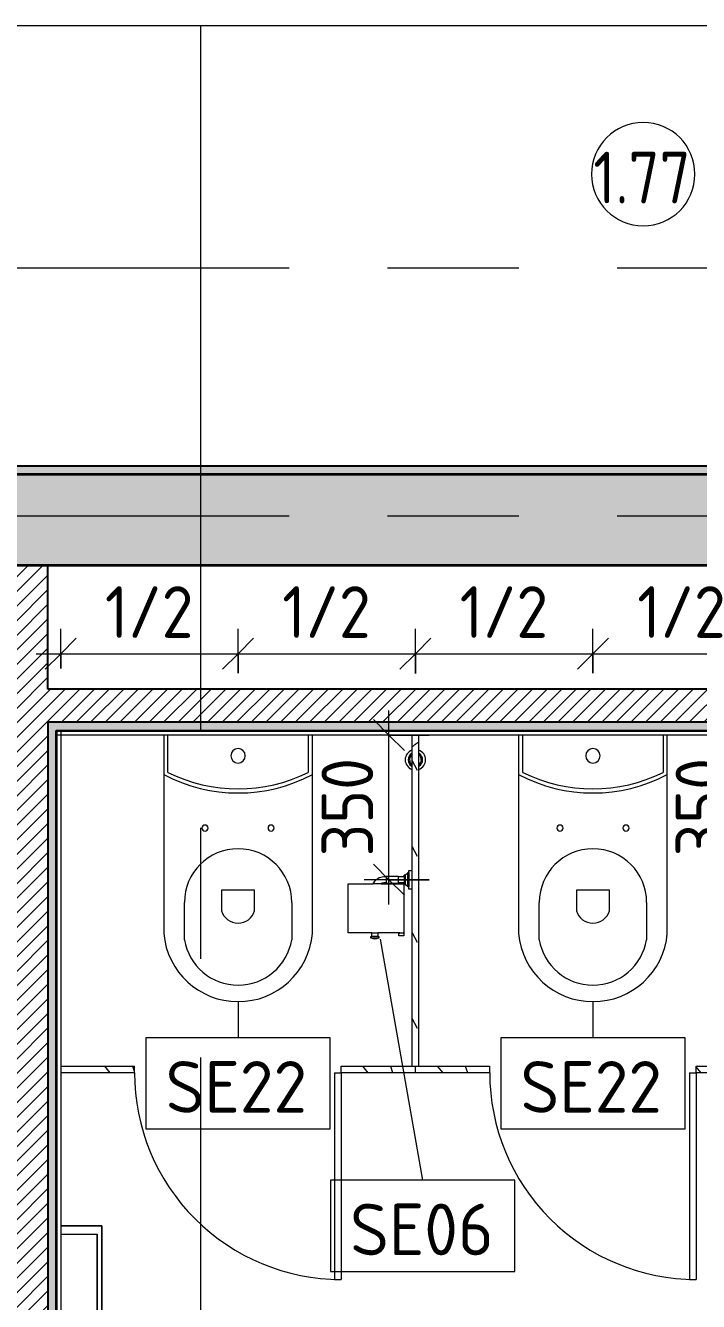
# Model space of a CAD drawing. Header units: millimetres. Extents: x 54725 to 263872, y -8553 to 29614.
# Drawn here: x 95791 to 97420, y 8598 to 11686 of the extents above; entities that cross this region are included whole.
import ezdxf

# ---------------------------------------------------------------- set-up
doc = ezdxf.new("R2010")
doc.units = ezdxf.units.MM
doc.linetypes.add('Осевая', pattern=[1587.5, 317.5, -238.125, 793.75, -238.125])
for name, color, linetype, lineweight in [('A-ANNO-DIMS', 7, 'Continuous', 9), ('A-ANNO-DIMS-50', 7, 'Continuous', 9), ('A-AREA-IDEN', 7, 'Continuous', 9), ('A-DETL-GENF', 7, 'Continuous', 9), ('A-DOOR', 7, 'Continuous', 9), ('A-GENM', 7, 'Continuous', 9), ('I-FURN', 7, 'Continuous', 9), ('I-WALL', 7, 'Continuous', 9), ('P-SANR-FIXT-IDEN', 7, 'Continuous', 9), ('Оси', 7, 'Continuous', 9), ('Оси-2', 7, 'Осевая', 9)]:
    doc.layers.add(name, color=color, linetype=linetype, lineweight=lineweight)
for name, color, linetype, lineweight, true_color in [('A-DETL-GENF-1', 7, 'Continuous', 9, 0x4994b4), ('A-WALL-1', 7, 'Continuous', 35, 0x3c3c3c), ('A-WALL-3', 7, 'Continuous', 25, 0x3c3c3c), ('A-WALL-FNSH-2', 7, 'Continuous', 15, 0x3c3c3c), ('P-SANR-FIXT-1', 7, 'Continuous', 15, 0x4994b4)]:
    doc.layers.add(name, color=color, linetype=linetype, lineweight=lineweight, true_color=true_color)
doc.styles.add('GOST Common', font='GOST_Common.ttf', dxfattribs={"height": 125})
doc.styles.add('GOST Common_1', font='GOST_Common.ttf', dxfattribs={"width": 0.9, "height": 125})
doc.styles.add('ISOCPEUR', font='isocpeur.ttf', dxfattribs={"width": 0.9, "height": 125})
doc.dimstyles.new('ISO-2_5_0_9К_БОЛЬШОЙ', dxfattribs={"dimscale": 304.8, "dimtxt": 124.497647, "dimasz": 0.246063, "dimexe": 0.19685, "dimexo": 0.492126, "dimgap": 0, "dimtad": 1, "dimdec": 0, "dimrnd": 10, "dimzin": 0, "dimdsep": 46, "dimtxsty": 'ISOCPEUR', "dimblk1": 'OBLIQUE', "dimblk2": 'OBLIQUE', "dimsah": 1, "dimcen": 0.09, "dimdle": 0.19685, "dimazin": 0, "dimtfac": 1, "dimtdec": 4, "dimtix": 1, "dimtmove": 0, "dimatfit": 3, "dimfxl": 1, "dimtvp": 1, "dimtolj": 1, "dimtzin": 0, "dimarcsym": 2})
pattern_1 = [(45, (1555.134, 0), (-17.6776695, 17.6776695), [])]
pattern_2 = [(288.435, (95195.355, 9160), (208.250902, -416.49961), [79.025, -579.519]), (319.399, (95220.345, 9085.03), (1249.5049425, -1041.2430683), [38.399, -1881.571]), (316.848, (95041.25, 9060.04), (3123.769422, -2915.4788923), [91.346, -4475.934]), (289.983, (95107.89, 8997.565), (624.746965, -1666.001328), [48.75, -2388.754]), (270, (95124.55, 9160), (208.25, -208.25), [41.65, -166.6]), (298.443, (95124.55, 9118.35), (-1457.75313005, 2707.24838793), [113.682, -5570.435]), (264.289, (95178.695, 9018.39), (208.2636477, 1874.2483835), [41.858, -2051.029]), (309.806, (95174.53, 8976.74), (-833.007541, 1041.2439595), [32.53, -1593.955])]
pattern_3 = [(0, (1555.134, 0), (60.96, 15.24), [5.029, -40.691, 5.029, -40.691, -243.84]), (0, (1555.134, 0), (60.96, 15.24), [-91.44, 5.029, -86.411, 5.029, -40.691, -106.68]), (0, (1555.134, 0), (60.96, 15.24), [-228.6, 5.029, -25.451, 5.029, -71.171]), (120, (1577.994, 7.62), (-43.6782272, 45.1729086), [5.029, -40.691, 5.029, -40.691, -243.84]), (120, (1577.994, 7.62), (-43.6782272, 45.1729086), [-91.44, 5.029, -86.411, 5.029, -40.691, -106.68]), (120, (1577.994, 7.62), (-43.6782272, 45.1729086), [-228.6, 5.029, -25.451, 5.029, -71.171]), (240, (1585.614, 38.1), (-17.2817728, -60.4129086), [5.029, -40.691, 5.029, -40.691, -243.84]), (240, (1585.614, 38.1), (-17.2817728, -60.4129086), [-91.44, 5.029, -86.411, 5.029, -40.691, -106.68]), (240, (1585.614, 38.1), (-17.2817728, -60.4129086), [-228.6, 5.029, -25.451, 5.029, -71.171])]
pattern_4 = [(288.435, (96055.355, 9160), (208.250902, -416.49961), [79.025, -579.519]), (319.399, (96080.345, 9085.03), (1249.5049425, -1041.2430683), [38.399, -1881.571]), (316.848, (95901.25, 9060.04), (3123.769422, -2915.4788923), [91.346, -4475.934]), (289.983, (95967.89, 8997.565), (624.746965, -1666.001328), [48.75, -2388.754]), (270, (95984.55, 9160), (208.25, -208.25), [41.65, -166.6]), (298.443, (95984.55, 9118.35), (-1457.75313005, 2707.24838793), [113.682, -5570.435]), (264.289, (96038.695, 9018.39), (208.2636477, 1874.2483835), [41.858, -2051.029]), (309.806, (96034.53, 8976.74), (-833.007541, 1041.2439595), [32.53, -1593.955])]

# ---------------------------------------------------------------- blocks, each defined once
blk = doc.blocks.new('131_Сантехническая перегородка_Дверь 5 - СД-1-30835617-Фрагмент 1_11_ Групповая ячейка')
at = {"layer": 'A-DOOR'}
h = blk.add_hatch(dxfattribs=at)
h.set_pattern_fill('FP_42', color=256, style=0, pattern_type=2)
h.set_pattern_definition(pattern_2)
h.paths.add_polyline_path([(750, 8), (750, -8), (928.5, -8), (928.5, 8)])
at = {"layer": 'A-GENM'}
h = blk.add_hatch(dxfattribs=at)
h.set_pattern_fill('FP_42', color=256, style=0, pattern_type=2)
h.set_pattern_definition(pattern_2)
h.paths.add_polyline_path([(70, 8), (70, -8), (250, -8), (250, 8)])
at = {"layer": 'A-DOOR'}
for p, q in [((266, 508), (250, 508)), ((250, 8), (250, 508)), ((266, 8), (266, 508)), ((266, 8), (250, 8))]:
    blk.add_line(p, q, dxfattribs=at)
blk.add_arc((250, 8), 500, 360, 90, dxfattribs=at)
at = {"layer": 'A-GENM'}
for p, q in [((70, 8), (250, 8)), ((70, 8), (70, -8)), ((250, 8), (250, -8)), ((750, 8), (928.5, 8)), ((750, 8), (750, -8)), ((250, -8), (70, -8)), ((928.5, -8), (750, -8))]:
    blk.add_line(p, q, dxfattribs=at)
blk = doc.blocks.new('Вешалка - 1_25-V59-Фрагмент 1_11_ Групповая ячейка')
at = {"layer": 'I-FURN'}
for p, q in [((340.3, 55), (-350, 55)), ((-350, 55), (-350, -44)), ((-350, -44), (-350, 55)), ((-350, 55), (340.3, 55)), ((-330.4, -44), (-330.4, 44.4)), ((-330.4, -44), (-330.4, 44.4)), ((-330.4, 44.4), (330.2, 44.4)), ((330.2, 44.4), (-330.4, 44.4)), ((330.2, 44.4), (330.2, -44.1)), ((330.2, -44.1), (330.2, 44.4))]:
    blk.add_line(p, q, dxfattribs=at)
blk = doc.blocks.new('WC Seat_2 with Cistern-Wall Based - SE22-33487382-Фрагмент 1_11_ Групповая ячейка')
at = {"layer": 'P-SANR-FIXT-1'}
for p, q in [((-5, 410.5), (-5, 500.5)), ((255, 500.5), (255, 410.5)), ((-55, 485.5), (-55, 100.5)), ((305, 100.5), (305, 485.5)), ((85, 430.5), (85, 380.5)), ((165, 380.5), (165, 430.5)), ((85, 380.5), (165, 380.5)), ((-55, 100.5), (-55, 5.5)), ((-45, 5.5), (-45, 95.6)), ((295, 95.6), (295, 5.5)), ((305, 5.5), (305, 100.5))]:
    blk.add_line(p, q, dxfattribs=at)
for centre, radius, start, end in [((125, 469.8), 180.7, 4.9791, 175.0209), ((125, 478.7), 131.8, 9.5273, 170.4727), ((125, 418.8), 41.7, 16.2602, 163.7398), ((125, 410.5), 130, 180, 360), ((45, 230.5), 7.5, 0, 180), ((45, 230.5), 7.5, 180, 360), ((205, 230.5), 7.5, 0, 180), ((205, 230.5), 7.5, 180, 360), ((125, -237), 382.5, 61.9275, 118.0725), ((125, -247), 382.5, 63.6122, 116.3878), ((125, 55.5), 17.5, 0, 180), ((125, 55.5), 17.5, 180, 360)]:
    blk.add_arc(centre, radius, start, end, dxfattribs=at)
blk = doc.blocks.new('131_Сантехническая перегородка_Дверь 5 - СД-1-V70-Фрагмент 1_11_ Групповая ячейка')
at = {"layer": 'A-DOOR'}
h = blk.add_hatch(dxfattribs=at)
h.set_pattern_fill('FP_43', color=256, style=0, pattern_type=2)
h.set_pattern_definition(pattern_4)
h.paths.add_polyline_path([(930, 8), (750, 8), (750, -8), (930, -8)])
at = {"layer": 'A-GENM'}
h = blk.add_hatch(dxfattribs=at)
h.set_pattern_fill('FP_43', color=256, style=0, pattern_type=2)
h.set_pattern_definition(pattern_4)
h.paths.add_polyline_path([(250, 8), (70, 8), (70, -8), (250, -8)])
at = {"layer": 'A-DOOR'}
for p, q in [((266, 508), (250, 508)), ((250, 8), (250, 508)), ((266, 8), (266, 508)), ((266, 8), (250, 8))]:
    blk.add_line(p, q, dxfattribs=at)
blk.add_arc((250, 8), 500, 360, 90, dxfattribs=at)
at = {"layer": 'A-GENM'}
for p, q in [((70, 8), (250, 8)), ((70, 8), (70, -8)), ((250, 8), (250, -8)), ((750, 8), (930, 8)), ((750, 8), (750, -8)), ((930, 8), (930, -8)), ((250, -8), (70, -8)), ((930, -8), (750, -8))]:
    blk.add_line(p, q, dxfattribs=at)
blk = doc.blocks.new('FP_76-Фрагмент 1_11_ Групповая ячейка')
at = {"layer": 'A-GENM'}
for p, q in [((0, 8), (0, -8)), ((15.9, 8), (16.8, 6.7)), ((16.8, 6.7), (17.7, 5.3)), ((17.7, 5.3), (18.6, 4)), ((18.6, 4), (19.5, 2.7)), ((19.5, 2.7), (20.4, 1.3)), ((20.4, 1.3), (21.3, 0)), ((21.3, 0), (22.3, -1.3)), ((22.3, -1.3), (23.3, -2.7)), ((23.3, -2.7), (24.3, -4)), ((24.3, -4), (25.3, -5.3)), ((25.3, -5.3), (26.3, -6.7)), ((26.3, -6.7), (27.3, -8))]:
    blk.add_line(p, q, dxfattribs=at)
blk = doc.blocks.new('131_Сантехническая перегородка 6 - СП-1-V75-Фрагмент 1_11_ Групповая ячейка')
at = {"layer": 'A-GENM'}
h = blk.add_hatch(dxfattribs=at)
h.set_pattern_fill('FP_47', color=256, style=0, pattern_type=2)
h.set_pattern_definition([(198.435, (9968, -95125.355), (-416.49961, -208.250902), [79.025, -579.519]), (229.399, (9893.03, -95150.345), (-1041.2430683, -1249.5049425), [38.399, -1881.571]), (226.848, (9868.04, -94971.25), (-2915.4788923, -3123.769422), [91.346, -4475.934]), (199.983, (9805.565, -95037.89), (-1666.001328, -624.746965), [48.75, -2388.754]), (180, (9968, -95054.55), (-208.25, -208.25), [41.65, -166.6]), (208.443, (9926.35, -95054.55), (2707.24838793, 1457.75313005), [113.682, -5570.435]), (174.289, (9826.39, -95108.695), (1874.2483835, -208.2636477), [41.858, -2051.029]), (219.806, (9784.74, -95104.53), (1041.2439595, 833.007541), [32.53, -1593.955])])
h.paths.add_polyline_path([(800, 0), (800, 8), (50, 8), (50, -8), (800, -8)])
for p, q in [((0, 8), (50, 8)), ((50, 8), (800, 8)), ((50, -8), (0, -8)), ((800, -8), (50, -8))]:
    blk.add_line(p, q, dxfattribs=at)
at = {"layer": 'A-GENM', "flags": 128}
for points in [[(71.5, 8), (62.7, 14.5), (51.9, 13.4), (45.9, 8)], [(45.9, -8), (54.7, -14.5), (65.5, -13.4), (71.5, -8)]]:
    blk.add_lwpolyline(points, dxfattribs=at)
at = {"layer": 'A-GENM'}
for radius, start, end in [(24.6, 19.9113, 160.0887), (17.6, 28.9731, 151.0269), (15.1, 126.8617, 139.5341), (15.1, 78.8699, 82.6459), (15.1, 40.4659, 53.124), (24.6, 199.9113, 340.0887), (17.6, 208.9731, 331.0269), (15.1, 220.4659, 233.124), (15.1, 258.8699, 262.6459), (15.1, 306.8617, 319.5341)]:
    blk.add_arc((58.7, 0), radius, start, end, dxfattribs=at)
blk.add_blockref('FP_76-Фрагмент 1_11_ Групповая ячейка', (0, 0), dxfattribs=at)
blk = doc.blocks.new('Sanitary_Toilet-Accessories_Gessi_Wall-mounted-paper-roll-holder-65449 - Chrome-30913797-Фрагмент 1_11_ Групповая ячейка')
at = {"layer": 'A-DETL-GENF-1'}
for p, q in [((95158.9, 9633.3), (95160.3, 9634.8)), ((95160.3, 9634.8), (95161, 9636.5)), ((95161, 9601.5), (95161, 9636.5)), ((95161, 9636.5), (95163.5, 9636.5)), ((95163.5, 9636.5), (95163.5, 9641.5)), ((95163.5, 9641.5), (95171.5, 9641.5)), ((95163.5, 9636.5), (95163.5, 9601.5)), ((95016.8, 9607.9), (95016.9, 9609.5)), ((95016.8, 9491.8), (95016.8, 9607.9)), ((95016.9, 9609.5), (95077.1, 9609.5)), ((95077.1, 9609.5), (95082.6, 9617.9)), ((95096.6, 9609.5), (95077.1, 9609.5)), ((95082.6, 9617.9), (95092.2, 9624.3)), ((95092.2, 9624.3), (95103.5, 9626.5)), ((95098, 9610.4), (95096.6, 9609.5)), ((95096.6, 9609.5), (95141.8, 9609.5)), ((95103.5, 9611.5), (95098, 9610.4)), ((95103.5, 9626.5), (95109, 9626.5)), ((95109, 9611.5), (95103.5, 9611.5)), ((95109, 9626.5), (95109, 9628)), ((95109, 9628), (95139, 9628)), ((95109, 9626.5), (95109, 9611.5)), ((95109, 9610), (95109, 9611.5)), ((95139, 9610), (95109, 9610)), ((95139, 9628), (95139, 9626.5)), ((95139, 9611.5), (95139, 9626.5)), ((95139, 9626.5), (95152.5, 9626.5)), ((95141.8, 9611.5), (95139, 9611.5)), ((95139, 9611.5), (95139, 9610)), ((95149.8, 9611.5), (95141.8, 9611.5)), ((95141.8, 9609.5), (95141.8, 9611.5)), ((95141.8, 9609.5), (95149.8, 9609.5)), ((95152.5, 9611.5), (95149.8, 9611.5)), ((95149.8, 9611.5), (95149.8, 9609.5)), ((95149.8, 9609.5), (95151.8, 9609.5)), ((95151.8, 9609.5), (95151.8, 9490.5)), ((95152.5, 9626.5), (95152.5, 9630)), ((95152.5, 9630), (95155, 9630)), ((95152.5, 9628), (95152.5, 9609.5)), ((95152.5, 9608), (95152.5, 9611.5)), ((95155, 9608), (95152.5, 9608)), ((95155, 9632), (95157, 9632.3)), ((95155, 9630), (95155, 9632)), ((95155, 9630), (95155, 9608)), ((95155, 9606), (95155, 9608)), ((95157, 9605.7), (95155, 9606)), ((95157, 9632.3), (95158.9, 9633.3)), ((95158.9, 9604.7), (95157, 9605.7)), ((95160.3, 9603.2), (95158.9, 9604.7)), ((95161, 9601.5), (95160.3, 9603.2)), ((95163.5, 9601.5), (95161, 9601.5)), ((95163.5, 9596.5), (95163.5, 9601.5)), ((95171.5, 9596.5), (95163.5, 9596.5)), ((95016.9, 9490.5), (95016.8, 9491.8)), ((95074, 9490.5), (95016.9, 9490.5)), ((95072, 9478), (95072, 9481.5)), ((95072, 9481.5), (95074, 9481.5)), ((95074, 9490.5), (95089, 9490.5)), ((95074, 9481.5), (95074, 9490.5)), ((95089, 9481.5), (95074, 9481.5)), ((95141.8, 9490.5), (95089, 9490.5)), ((95089, 9490.5), (95089, 9481.5)), ((95089, 9481.5), (95091, 9481.5)), ((95091, 9481.5), (95091, 9478)), ((95139.8, 9483), (95139.8, 9489.5)), ((95139.8, 9489.5), (95141.8, 9489.5)), ((95151.8, 9483), (95139.8, 9483)), ((95141.8, 9490.5), (95149.8, 9490.5)), ((95141.8, 9489.5), (95141.8, 9490.5)), ((95149.8, 9489.5), (95141.8, 9489.5)), ((95151.8, 9490.5), (95149.8, 9490.5)), ((95149.8, 9490.5), (95149.8, 9489.5)), ((95149.8, 9489.5), (95151.8, 9489.5)), ((95151.8, 9489.5), (95151.8, 9483)), ((95074, 9478), (95072, 9478)), ((95089, 9478), (95074, 9478)), ((95077.5, 9476.1), (95074, 9478)), ((95081.5, 9475.5), (95077.5, 9476.1)), ((95085.5, 9476.1), (95081.5, 9475.5)), ((95089, 9478), (95085.5, 9476.1)), ((95091, 9478), (95089, 9478))]:
    blk.add_line(p, q, dxfattribs=at)
blk = doc.blocks.new('DET_L_Линия разрыва - М100-30706353-Фрагмент 1_11_ Групповая ячейка')
at = {"layer": 'A-DETL-GENF'}
blk.add_line((8809.8, 0), (4704.9, 0), dxfattribs=at)
blk = doc.blocks.new('М_сантехническая_рамка1 - В рамке-30590747-Фрагмент 1_11_ Групповая ячейка')
at = {"layer": 'P-SANR-FIXT-IDEN'}
for p, q in [((4.293, 2.24), (-4.639, 2.24)), ((-4.639, 2.24), (-4.639, -2.178)), ((4.293, -2.178), (4.293, 2.24)), ((-4.639, -2.178), (4.293, -2.178))]:
    blk.add_line(p, q, dxfattribs=at)
blk = doc.blocks.new('Марка_Помещения - Номер-25198446-Фрагмент 1_11_ Групповая ячейка')
at = {"layer": 'A-AREA-IDEN'}
for start, end in [(360, 180), (180, 360)]:
    blk.add_arc((0, 0), 2.5, start, end, dxfattribs=at)
blk = doc.blocks.new('DIMBLOCK38-Фрагмент 1_11_ Групповая ячейка')
at = {"layer": 'A-ANNO-DIMS-50'}
for p, q in [((95876.1, 10130), (95876.1, 10226.1)), ((96305.4, 10119), (96305.4, 10226.1)), ((95816.1, 10166.1), (96305.4, 10166.1)), ((95876.1, 10166.1), (95876.1, 10130)), ((96305.4, 10166.1), (96305.4, 10119))]:
    blk.add_line(p, q, dxfattribs=at)
at = {"layer": 'A-ANNO-DIMS-50', "lineweight": 20}
for p, q in [((95876.1, 10166.1), (95913.6, 10203.6)), ((96305.4, 10166.1), (96342.9, 10203.6)), ((95876.1, 10166.1), (95838.6, 10128.6)), ((96305.4, 10166.1), (96267.9, 10128.6))]:
    blk.add_line(p, q, dxfattribs=at)
at = {"layer": 'A-ANNO-DIMS-50', "color": 0, "insert": (95983, 10329.4), "char_height": 125, "width": 258.572, "attachment_point": 1, "line_spacing_factor": 1.149209, "style": 'ISOCPEUR'}
blk.add_mtext('1/2', dxfattribs=at)
blk = doc.blocks.new('_Oblique')
at = {"color": 0, "linetype": 'ByBlock', "lineweight": -2}
blk.add_line((-0.5, -0.5), (0.5, 0.5), dxfattribs=at)
blk = doc.blocks.new('DIMBLOCK39-Фрагмент 1_11_ Групповая ячейка')
at = {"layer": 'A-ANNO-DIMS-50'}
for p, q in [((96305.4, 10119), (96305.4, 10226.1)), ((96734.6, 10118), (96734.6, 10226.1)), ((96305.4, 10166.1), (96794.6, 10166.1)), ((96305.4, 10166.1), (96305.4, 10119)), ((96734.6, 10166.1), (96734.6, 10118))]:
    blk.add_line(p, q, dxfattribs=at)
at = {"layer": 'A-ANNO-DIMS-50', "lineweight": 20}
for p, q in [((96305.4, 10166.1), (96342.9, 10203.6)), ((96734.6, 10166.1), (96772.1, 10203.6)), ((96305.4, 10166.1), (96267.9, 10128.6)), ((96734.6, 10166.1), (96697.1, 10128.6))]:
    blk.add_line(p, q, dxfattribs=at)
at = {"layer": 'A-ANNO-DIMS-50', "color": 0, "insert": (96412.3, 10329.4), "char_height": 125, "width": 258.572, "attachment_point": 1, "line_spacing_factor": 1.149209, "style": 'ISOCPEUR'}
blk.add_mtext('1/2', dxfattribs=at)
blk = doc.blocks.new('DIMBLOCK40-Фрагмент 1_11_ Групповая ячейка')
at = {"layer": 'A-ANNO-DIMS-50'}
for p, q in [((96734.6, 10118), (96734.6, 10226.1)), ((97164.6, 10119), (97164.6, 10226.1)), ((96674.6, 10166.1), (97164.6, 10166.1)), ((96734.6, 10166.1), (96734.6, 10118)), ((97164.6, 10166.1), (97164.6, 10119))]:
    blk.add_line(p, q, dxfattribs=at)
at = {"layer": 'A-ANNO-DIMS-50', "lineweight": 20}
for p, q in [((96734.6, 10166.1), (96772.1, 10203.6)), ((97164.6, 10166.1), (97202.1, 10203.6)), ((96734.6, 10166.1), (96697.1, 10128.6)), ((97164.6, 10166.1), (97127.1, 10128.6))]:
    blk.add_line(p, q, dxfattribs=at)
at = {"layer": 'A-ANNO-DIMS-50', "color": 0, "insert": (96841.9, 10329.4), "char_height": 125, "width": 258.572, "attachment_point": 1, "line_spacing_factor": 1.149209, "style": 'ISOCPEUR'}
blk.add_mtext('1/2', dxfattribs=at)
blk = doc.blocks.new('DIMBLOCK41-Фрагмент 1_11_ Групповая ячейка')
at = {"layer": 'A-ANNO-DIMS-50'}
for p, q in [((97164.6, 10119), (97164.6, 10226.1)), ((97594.6, 10118), (97594.6, 10226.1)), ((97164.6, 10166.1), (97654.6, 10166.1)), ((97164.6, 10166.1), (97164.6, 10119)), ((97594.6, 10166.1), (97594.6, 10118))]:
    blk.add_line(p, q, dxfattribs=at)
at = {"layer": 'A-ANNO-DIMS-50', "lineweight": 20}
for p, q in [((97164.6, 10166.1), (97202.1, 10203.6)), ((97594.6, 10166.1), (97632.1, 10203.6)), ((97164.6, 10166.1), (97127.1, 10128.6)), ((97594.6, 10166.1), (97557.1, 10128.6))]:
    blk.add_line(p, q, dxfattribs=at)
at = {"layer": 'A-ANNO-DIMS-50', "color": 0, "insert": (97271.9, 10329.4), "char_height": 125, "width": 258.572, "attachment_point": 1, "line_spacing_factor": 1.149209, "style": 'ISOCPEUR'}
blk.add_mtext('1/2', dxfattribs=at)
blk = doc.blocks.new('DIMBLOCK46-Фрагмент 1_11_ Групповая ячейка')
at = {"layer": 'A-ANNO-DIMS-50', "lineweight": 20}
for p, q in [((96670.7, 9969), (96633.2, 10006.5)), ((96670.7, 9969), (96708.2, 9931.5)), ((96670.7, 9619), (96633.2, 9656.5)), ((96670.7, 9619), (96708.2, 9581.5))]:
    blk.add_line(p, q, dxfattribs=at)
at = {"layer": 'A-ANNO-DIMS-50'}
for p, q in [((96670.7, 9559), (96670.7, 10029)), ((96767.7, 9969), (96610.7, 9969)), ((96670.7, 9969), (96767.7, 9969)), ((96767.7, 9619), (96610.7, 9619)), ((96670.7, 9619), (96767.7, 9619))]:
    blk.add_line(p, q, dxfattribs=at)
at = {"layer": 'A-ANNO-DIMS-50', "color": 0, "insert": (96507.4, 9675.5), "char_height": 125, "width": 284.429, "attachment_point": 1, "rotation": 90, "line_spacing_factor": 1.149209, "style": 'ISOCPEUR'}
blk.add_mtext('350', dxfattribs=at)
blk = doc.blocks.new('DIMBLOCK47-Фрагмент 1_11_ Групповая ячейка')
at = {"layer": 'A-ANNO-DIMS-50', "lineweight": 20}
for p, q in [((97528.1, 9969), (97490.6, 10006.5)), ((97528.1, 9969), (97565.6, 9931.5)), ((97528.1, 9619), (97490.6, 9656.5)), ((97528.1, 9619), (97565.6, 9581.5))]:
    blk.add_line(p, q, dxfattribs=at)
at = {"layer": 'A-ANNO-DIMS-50'}
for p, q in [((97528.1, 9559), (97528.1, 10029)), ((97625, 9969), (97468.1, 9969)), ((97528.1, 9969), (97625, 9969)), ((97625, 9619), (97468.1, 9619)), ((97528.1, 9619), (97625, 9619))]:
    blk.add_line(p, q, dxfattribs=at)
at = {"layer": 'A-ANNO-DIMS-50', "color": 0, "insert": (97364.8, 9675.5), "char_height": 125, "width": 284.429, "attachment_point": 1, "rotation": 90, "line_spacing_factor": 1.149209, "style": 'ISOCPEUR'}
blk.add_mtext('350', dxfattribs=at)

msp = doc.modelspace()

# ---------------------------------------------------------------- hatches: boundary and pattern name
at = {"layer": 'I-WALL'}
h = msp.add_hatch(dxfattribs=at)
h.set_pattern_fill('FP_35', color=256, style=0, pattern_type=2)
h.set_pattern_definition(pattern_3)
h.paths.add_polyline_path([(98954.1, 10600), (98954.1, 10620), (95015.1, 10620), (95015.1, 10608), (95045.1, 10608), (95045.1, 10600), (96884, 10600)])
h = msp.add_hatch(dxfattribs=at)
h.set_pattern_fill('FP_1', color=256, style=0, pattern_type=2)
h.set_pattern_definition([(45, (1555.134, 0), (-28.51196, 28.51196), []), (45, (1583.646, 0), (-28.51196, 28.51196), [50.403, -10.081, 1.676, -8.404])])
h.paths.add_polyline_path([(103165.1, 10380), (103165.1, 10600), (95765.1, 10600), (95765.1, 10380), (103023.5, 10380)])
h = msp.add_hatch(dxfattribs=at)
h.set_pattern_fill('FP_28', color=256, style=0, pattern_type=2)
h.set_pattern_definition(pattern_1)
h.paths.add_polyline_path([(95845.1, 5400), (95845.1, 10380), (95765.1, 10380), (95765.1, 5400)])
h = msp.add_hatch(dxfattribs=at)
h.set_pattern_fill('FP_28', color=256, style=0, pattern_type=2)
h.set_pattern_definition(pattern_1)
h.paths.add_polyline_path([(102635.1, 10000), (102635.1, 10080), (95845.1, 10080), (95845.1, 10000), (101795.6, 10000)])
h = msp.add_hatch(dxfattribs=at)
h.set_pattern_fill('FP_35', color=256, style=0, pattern_type=2)
h.set_pattern_definition(pattern_3)
h.paths.add_polyline_path([(95845.1, 8060), (95865.1, 8060), (95865.1, 10000), (95845.1, 10000), (95845.1, 8457.6)])
h = msp.add_hatch(dxfattribs=at)
h.set_pattern_fill('FP_35', color=256, style=0, pattern_type=2)
h.set_pattern_definition(pattern_3)
h.paths.add_polyline_path([(102615.1, 9980), (102635.1, 9980), (102635.1, 10000), (95865.1, 10000), (95865.1, 9980), (102614.1, 9980)])

# ---------------------------------------------------------------- linework, layer by layer
at = {"layer": 'A-WALL-1'}
for p, q in [((103165.1, 10600), (95765.1, 10600)), ((95765.1, 10380), (103165.1, 10380))]:
    msp.add_line(p, q, dxfattribs=at)
at = {"layer": 'A-WALL-3'}
for p, q in [((98954.1, 10620), (95015.1, 10620)), ((95045.1, 10600), (98974.1, 10600)), ((95845.1, 10080), (95845.1, 10380)), ((102635.1, 10080), (95845.1, 10080)), ((95845.1, 10000), (95845.1, 5400)), ((102635.1, 10000), (95845.1, 10000)), ((95865.1, 8080), (95865.1, 9980)), ((95865.1, 9980), (102615.1, 9980))]:
    msp.add_line(p, q, dxfattribs=at)
at = {"layer": 'A-WALL-FNSH-2'}
for p, q in [((98953.1, 10621), (95015.1, 10621)), ((95866.1, 9980), (95866.1, 8081)), ((95866.1, 9979), (102614.1, 9979))]:
    msp.add_line(p, q, dxfattribs=at)
at = {"layer": 'I-WALL'}
for p, q in [((95876.1, 9980), (95876.1, 8091)), ((102615.1, 9969), (95865.1, 9969))]:
    msp.add_line(p, q, dxfattribs=at)
at = {"layer": 'P-SANR-FIXT-IDEN'}
for p, q in [((96649.3, 9475.5), (96752, 8891.8)), ((96305.4, 9323.9), (96305.4, 9236.8)), ((97164.6, 9323.9), (97164.6, 9236.8))]:
    msp.add_line(p, q, dxfattribs=at)
at = {"layer": 'Оси'}
msp.add_line((96215.1, 10436.3), (96215.1, 11686.3), dxfattribs=at)
at = {"layer": 'Оси-2'}
for p, q in [((95079.8, 11100), (102307.1, 11100)), ((95079.8, 10500), (102307.1, 10500)), ((96215.1, 4664.8), (96215.1, 10436.3))]:
    msp.add_line(p, q, dxfattribs=at)

# ---------------------------------------------------------------- block references
at = {"layer": 'A-AREA-IDEN', "xscale": 49.99999999999998, "yscale": 49.99999999999998, "zscale": 49.99999999999998}
msp.add_blockref('Марка_Помещения - Номер-25198446-Фрагмент 1_11_ Групповая ячейка', (97286.3, 11326.6), dxfattribs=at)
at = {"layer": 'A-DETL-GENF', "rotation": 180}
msp.add_blockref('DET_L_Линия разрыва - М100-30706353-Фрагмент 1_11_ Групповая ячейка', (103557.1, 11686.3), dxfattribs=at)
at = {"layer": 'A-GENM'}
for name, p, rotation in [('131_Сантехническая перегородка 6 - СП-1-V75-Фрагмент 1_11_ Групповая ячейка', (96734.6, 9968), 270.0000000000007), ('131_Сантехническая перегородка_Дверь 5 - СД-1-30835617-Фрагмент 1_11_ Групповая ячейка', (96804.6, 9160), 180), ('131_Сантехническая перегородка_Дверь 5 - СД-1-V70-Фрагмент 1_11_ Групповая ячейка', (97664.6, 9160), 180)]:
    msp.add_blockref(name, p, dxfattribs=dict(at, rotation=rotation))
at = {"layer": 'I-FURN', "rotation": 270.0000000000007}
msp.add_blockref('Вешалка - 1_25-V59-Фрагмент 1_11_ Групповая ячейка', (95920.1, 8431.3), dxfattribs=at)
at = {"layer": 'P-SANR-FIXT-1', "rotation": 180}
for p in [(96430.4, 9974.5), (97289.6, 9974.5)]:
    msp.add_blockref('WC Seat_2 with Cistern-Wall Based - SE22-33487382-Фрагмент 1_11_ Групповая ячейка', p, dxfattribs=at)
at = {"layer": 'P-SANR-FIXT-1'}
msp.add_blockref('Sanitary_Toilet-Accessories_Gessi_Wall-mounted-paper-roll-holder-65449 - Chrome-30913797-Фрагмент 1_11_ Групповая ячейка', (1555.1, 0), dxfattribs=at)
at = {"layer": 'P-SANR-FIXT-IDEN', "xscale": 49.99999999999998, "yscale": 49.99999999999998, "zscale": 49.99999999999998}
for p in [(96314, 9124.8), (97173.3, 9124.8), (96760.7, 8779.8)]:
    msp.add_blockref('М_сантехническая_рамка1 - В рамке-30590747-Фрагмент 1_11_ Групповая ячейка', p, dxfattribs=at)

# ---------------------------------------------------------------- texts
at = {"layer": 'A-AREA-IDEN', "insert": (97165.4, 11380.9), "char_height": 125, "width": 303.038, "attachment_point": 1, "style": 'GOST Common_1'}
msp.add_mtext('1.77', dxfattribs=at)
at = {"layer": 'P-SANR-FIXT-IDEN', "char_height": 125, "width": 444.937, "attachment_point": 1, "style": 'GOST Common'}
for s, insert in [('SE22', (96129.8, 9180.2)), ('SE22', (96989, 9180.2)), ('SE06', (96576.4, 8835.2))]:
    msp.add_mtext(s, dxfattribs=dict(at, insert=insert))

# ---------------------------------------------------------------- dimensions: what is measured, and where the dimension line sits
at = {"layer": 'A-ANNO-DIMS'}
for base, p1, p2, override, picture, middle in [((96305.4, 10166.1), (95876.1, 9980), (96305.4, 9969), {"dimpost": '<>', "dimfxl": 429.391057}, 'DIMBLOCK38-Фрагмент 1_11_ Групповая ячейка', (96090.8, 10228.6)), ((96734.6, 10166.1), (96305.4, 9969), (96734.6, 9968), {"dimpost": '<>', "dimfxl": 429.251301}, 'DIMBLOCK39-Фрагмент 1_11_ Групповая ячейка', (96520, 10228.6)), ((97164.6, 10166.1), (96734.6, 9968), (97164.6, 9969), {"dimpost": '<>', "dimfxl": 430.001163}, 'DIMBLOCK40-Фрагмент 1_11_ Групповая ячейка', (96949.6, 10228.6)), ((97594.6, 10166.1), (97164.6, 9969), (97594.6, 9968), {"dimpost": '<>', "dimfxl": 430.001163}, 'DIMBLOCK41-Фрагмент 1_11_ Групповая ячейка', (97379.6, 10228.6))]:
    dim = msp.add_linear_dim(base=base, p1=p1, p2=p2, text='1/2', dimstyle='ISO-2_5_0_9К_БОЛЬШОЙ', override=override, dxfattribs=at)
    dim.commit()
    dim.dimension.update_dxf_attribs({"geometry": picture, "text_midpoint": middle})
for base, p1, p2, picture, middle in [((96670.7, 9969), (96617.7, 9619), (96617.7, 9969), 'DIMBLOCK46-Фрагмент 1_11_ Групповая ячейка', (96608.2, 9794)), ((97528.1, 9969), (97475, 9619), (97475, 9969), 'DIMBLOCK47-Фрагмент 1_11_ Групповая ячейка', (97465.6, 9794))]:
    dim = msp.add_linear_dim(base=base, p1=p1, p2=p2, angle=90, dimstyle='ISO-2_5_0_9К_БОЛЬШОЙ', override={"dimpost": '<>', "dimfxl": 350}, dxfattribs=at)
    dim.commit()
    dim.dimension.update_dxf_attribs({"geometry": picture, "text_midpoint": middle})

doc.saveas('drawing.dxf')
